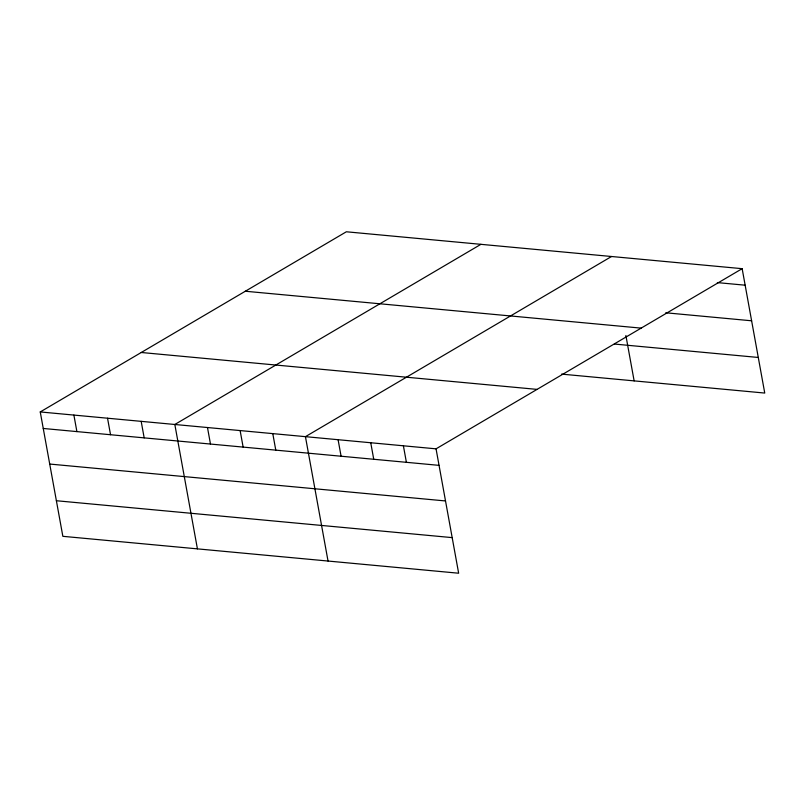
<?xml version="1.0" encoding="UTF-8"?>
<svg xmlns="http://www.w3.org/2000/svg" width="805" height="805" viewBox="0 0 805 805"><rect width="100%" height="100%" fill="white"/><g stroke="black" fill="none" stroke-linecap="round" stroke-linejoin="round"><path stroke-width="1.21" d="M742.15 268.679L436.048 448.838L458.649 573.22L62.85 536.321L40.25 411.939L346.351 231.78L742.15 268.679L764.75 393.061L561.578 374.114M480.917 244.328L174.826 424.487L197.426 548.869M611.528 256.503L305.437 436.662L328.038 561.045M717.336 282.605L745.148 285.191M665.755 312.783L751.618 320.793M245.334 291.239L641.132 328.128M614.366 344.047L758.28 357.46M141.267 352.489L537.056 389.389M40.25 411.939L436.048 448.838M43.249 428.461L439.047 465.36M49.719 464.052L445.517 500.952M56.38 500.73L452.179 537.619M625.888 335.504L634.139 380.886M403.396 445.789L406.394 462.312M370.743 442.75L373.741 459.273M338.09 439.701L341.089 456.224M272.784 433.613L275.783 450.136M240.132 430.574L243.13 447.097M207.479 427.525L210.477 444.048M141.177 421.347L144.176 437.87M107.538 418.218L110.537 434.73M73.889 415.078L76.898 431.601"/></g></svg>
